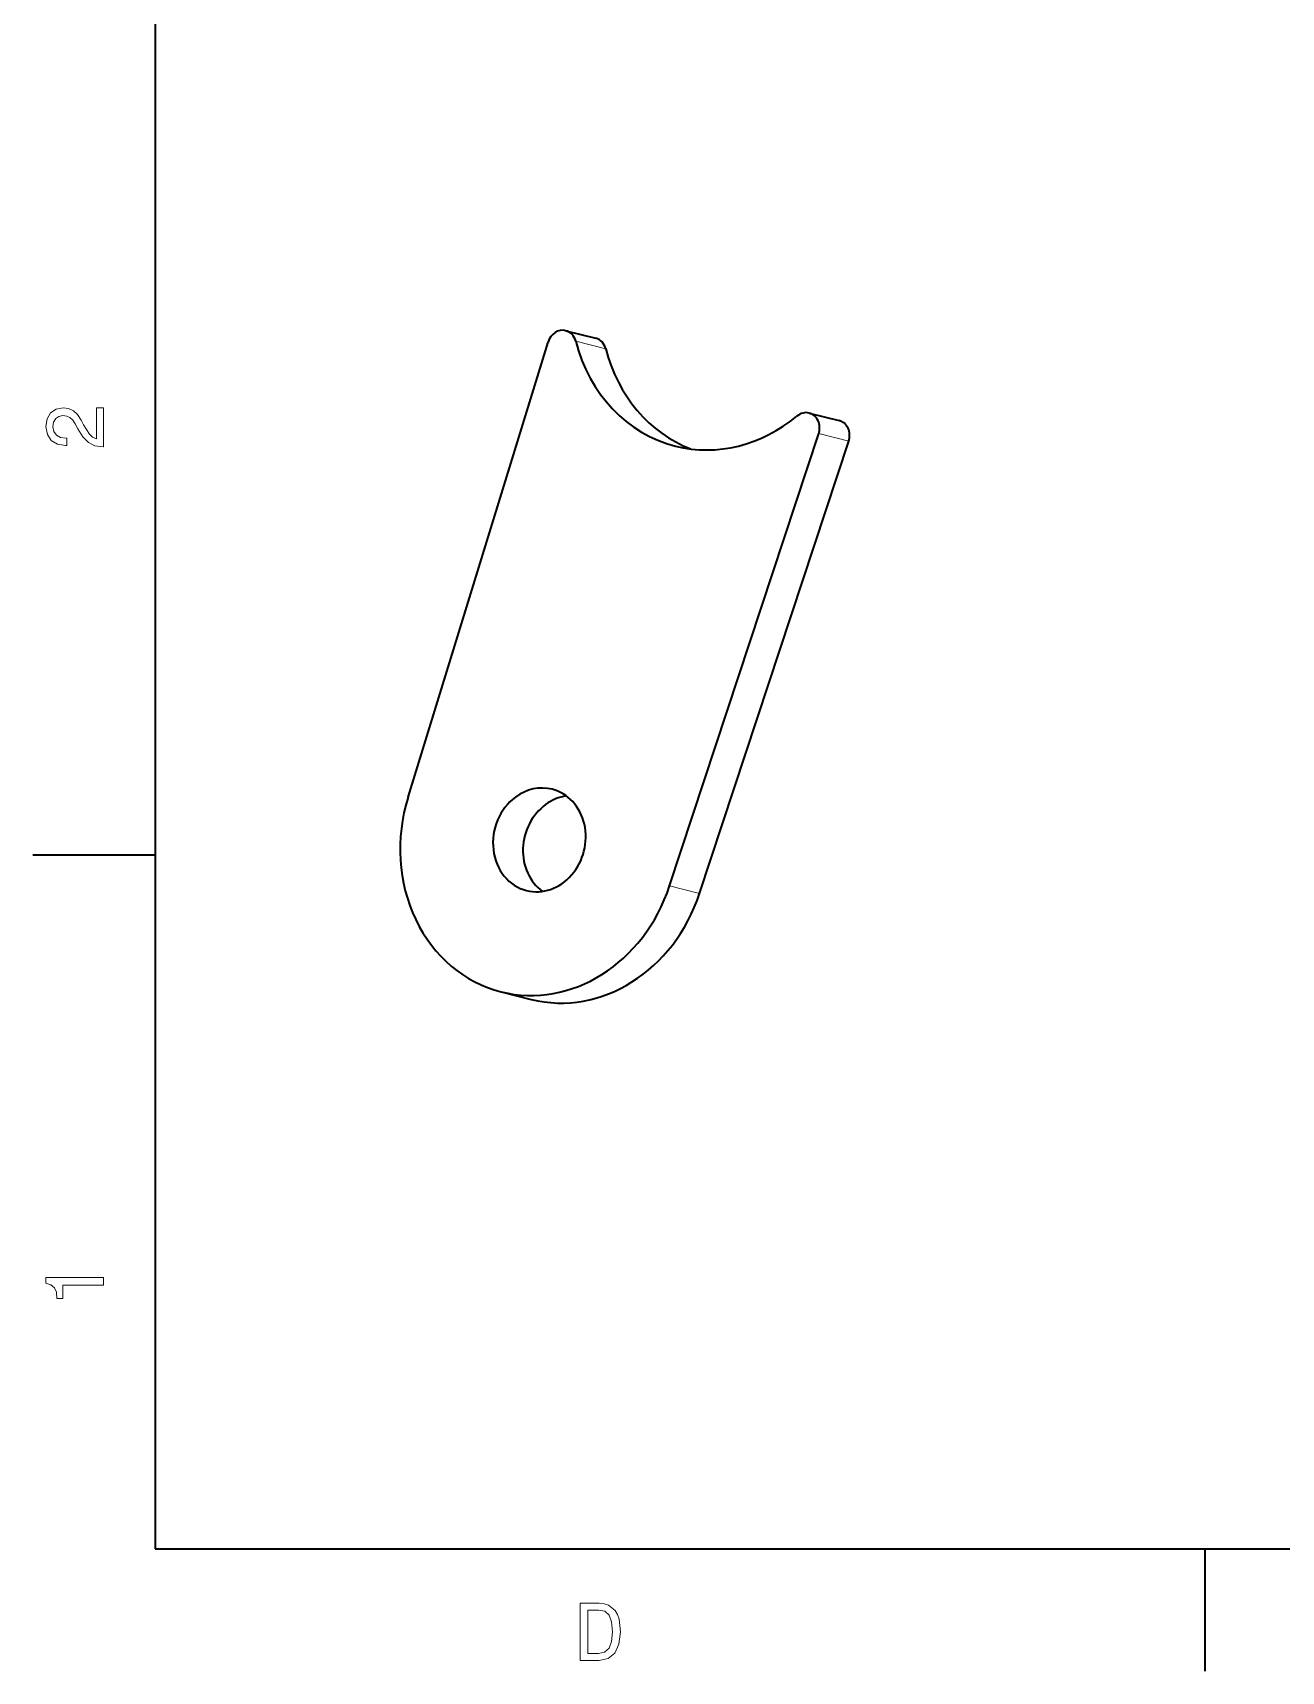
# Model space of a CAD drawing. Extents: x 0 to 296, y 0 to 210.
# Drawn here: x 2.5 to 79, y 2.5 to 102.9 of the extents above; entities that cross this region are included whole.
import ezdxf

# ---------------------------------------------------------------- set-up
doc = ezdxf.new("R2010")
doc.units = 0

msp = doc.modelspace()

# ---------------------------------------------------------------- linework, layer by layer
at = {"color": 7, "lineweight": 35}
for p, q in [((10, 200), (10, 10)), ((25.486679, 56.050171), (34.070213, 83.944908)), ((41.51358, 50.626358), (50.645111, 78.33564)), ((43.351334, 50.16423), (52.48288, 77.873512)), ((10, 10), (287, 10))]:
    msp.add_line(p, q, dxfattribs=at)
at = {"color": 7, "lineweight": 35, "ltscale": 0.047374}
for p, q in [((35.152191, 84.642944), (36.989944, 84.180817)), ((31.19178, 44.130867), (33.029541, 43.668739))]:
    msp.add_line(p, q, dxfattribs=at)
at = {"color": 7, "lineweight": 13, "ltscale": 0.047374}
for p, q in [((35.763115, 84.000168), (37.600876, 83.53804)), ((41.51358, 50.626358), (43.351334, 50.16423))]:
    msp.add_line(p, q, dxfattribs=at)
at = {"color": 7, "lineweight": 35, "ltscale": 0.047375}
msp.add_line((50.057693, 79.598633), (51.895462, 79.136505), dxfattribs=at)
at = {"color": 7, "lineweight": 13, "ltscale": 0.047375}
msp.add_line((50.645111, 78.33564), (52.48288, 77.873512), dxfattribs=at)
at = {"color": 7, "lineweight": 35, "ltscale": 0.1875}
for p, q in [((10, 52.5), (2.5, 52.5)), ((74.300003, 10), (74.300003, 2.5))]:
    msp.add_line(p, q, dxfattribs=at)
at = {"color": 7, "lineweight": 13}
for points in [[(6.833213, 77.519447), (6.833213, 79.925072), (6.399496, 79.925072), (6.399496, 78.023773), (6.162464, 78.129684), (5.965778, 78.311241), (5.607709, 78.871033), (5.456412, 79.168587), (5.239553, 79.501442), (4.987392, 79.738472), (4.689842, 79.874641), (4.351945, 79.925072), (3.928314, 79.839333), (3.595461, 79.602303), (3.383646, 79.239189), (3.307997, 78.770172), (3.393732, 78.286018), (3.630764, 77.91787), (4.009006, 77.680832), (4.508286, 77.600143), (4.578891, 77.600143), (4.578891, 78.059074), (4.538545, 78.059074), (4.195605, 78.104462), (3.943444, 78.240631), (3.782061, 78.457489), (3.726585, 78.744957), (3.777017, 79.03746), (3.903098, 79.254318), (4.099784, 79.395531), (4.346902, 79.445961), (4.578891, 79.41066), (4.775577, 79.314842), (4.947046, 79.153458), (5.098343, 78.931557), (5.259727, 78.634003), (5.572406, 78.139771), (5.90526, 77.791786), (6.308718, 77.585014), (6.818084, 77.519447)], [(6.833213, 26.159222), (6.833213, 26.618156), (3.307997, 26.618156), (3.307997, 26.275217), (3.615634, 26.184439), (3.822406, 26.002882), (3.943444, 25.725506), (3.98379, 25.34222), (4.341859, 25.34222), (4.341859, 26.159222)], [(37.194958, 6.666787), (36.029972, 6.666787), (36.029972, 3.166787), (37.194958, 3.166787), (37.744667, 3.277738), (38.153168, 3.615634), (38.405331, 4.165346), (38.496109, 4.916787), (38.415417, 5.683357), (38.314552, 5.985951), (38.173344, 6.228026), (37.764839, 6.555836), (37.497551, 6.636527)], [(37.159653, 6.248199), (37.542938, 6.17255), (37.805187, 5.940562), (37.961525, 5.527017), (38.011959, 4.916787), (37.956482, 4.326729), (37.800144, 3.913184), (37.532852, 3.666066), (37.159653, 3.585375), (36.498989, 3.585375), (36.498989, 6.248199)]]:
    msp.add_lwpolyline(points, close=True, dxfattribs=at)
at = {"color": 7, "lineweight": 35}
for centre, major_axis, start_param, end_param in [((34.908356, 83.673126), (-0.243866, -0.96981), 3.1416364803, 4.6531736485), ((34.908356, 83.673126), (-0.243866, -0.96981), 2.1242356433, 3.1416364803), ((44.31073, 87.270561), (-2.438698, -9.698082), 5.2658282969, 6.283136812), ((36.746117, 83.210999), (-0.243866, -0.96981), 2.1242356433, 3.1416364803), ((46.148483, 86.808434), (-2.438698, -9.698082), 5.2658282969, 6.1754614843), ((44.31073, 87.270561), (-2.438698, -9.698082), 6.283136812, 7.1596272014), ((49.813797, 78.628838), (-0.243866, -0.96981), 3.1415486977, 4.0180345478), ((49.813797, 78.628838), (-0.243866, -0.96981), 1.4890965426, 3.1415486977), ((51.65155, 78.16671), (-0.243866, -0.96981), 1.4890965426, 3.1415486977), ((33.532867, 53.441032), (-0.78038, -3.103386), 3.1415945696, 3.9605151982), ((33.532867, 53.441032), (-0.78038, -3.103386), 0.000001916, 3.1415945696), ((33.532867, 53.441032), (-2.341148, -9.310158), 4.6531736485, 6.2831929776), ((33.532867, 53.441032), (-0.78038, -3.103386), 3.9605151982, 6.2831872232), ((35.370628, 52.978912), (-0.78038, -3.103386), 3.9605151982, 5.9403515944), ((35.370628, 52.978912), (-0.78038, -3.103386), 3.4845644478, 3.9605151982), ((33.532867, 53.441032), (-2.341148, -9.310158), 0.0000076704, 1.4890965426), ((35.370628, 52.978912), (-2.341148, -9.310158), 0.0000076704, 1.4890965426)]:
    msp.add_ellipse(centre, major_axis=major_axis, ratio=0.880663, start_param=start_param, end_param=end_param, dxfattribs=at)

doc.saveas('drawing.dxf')
